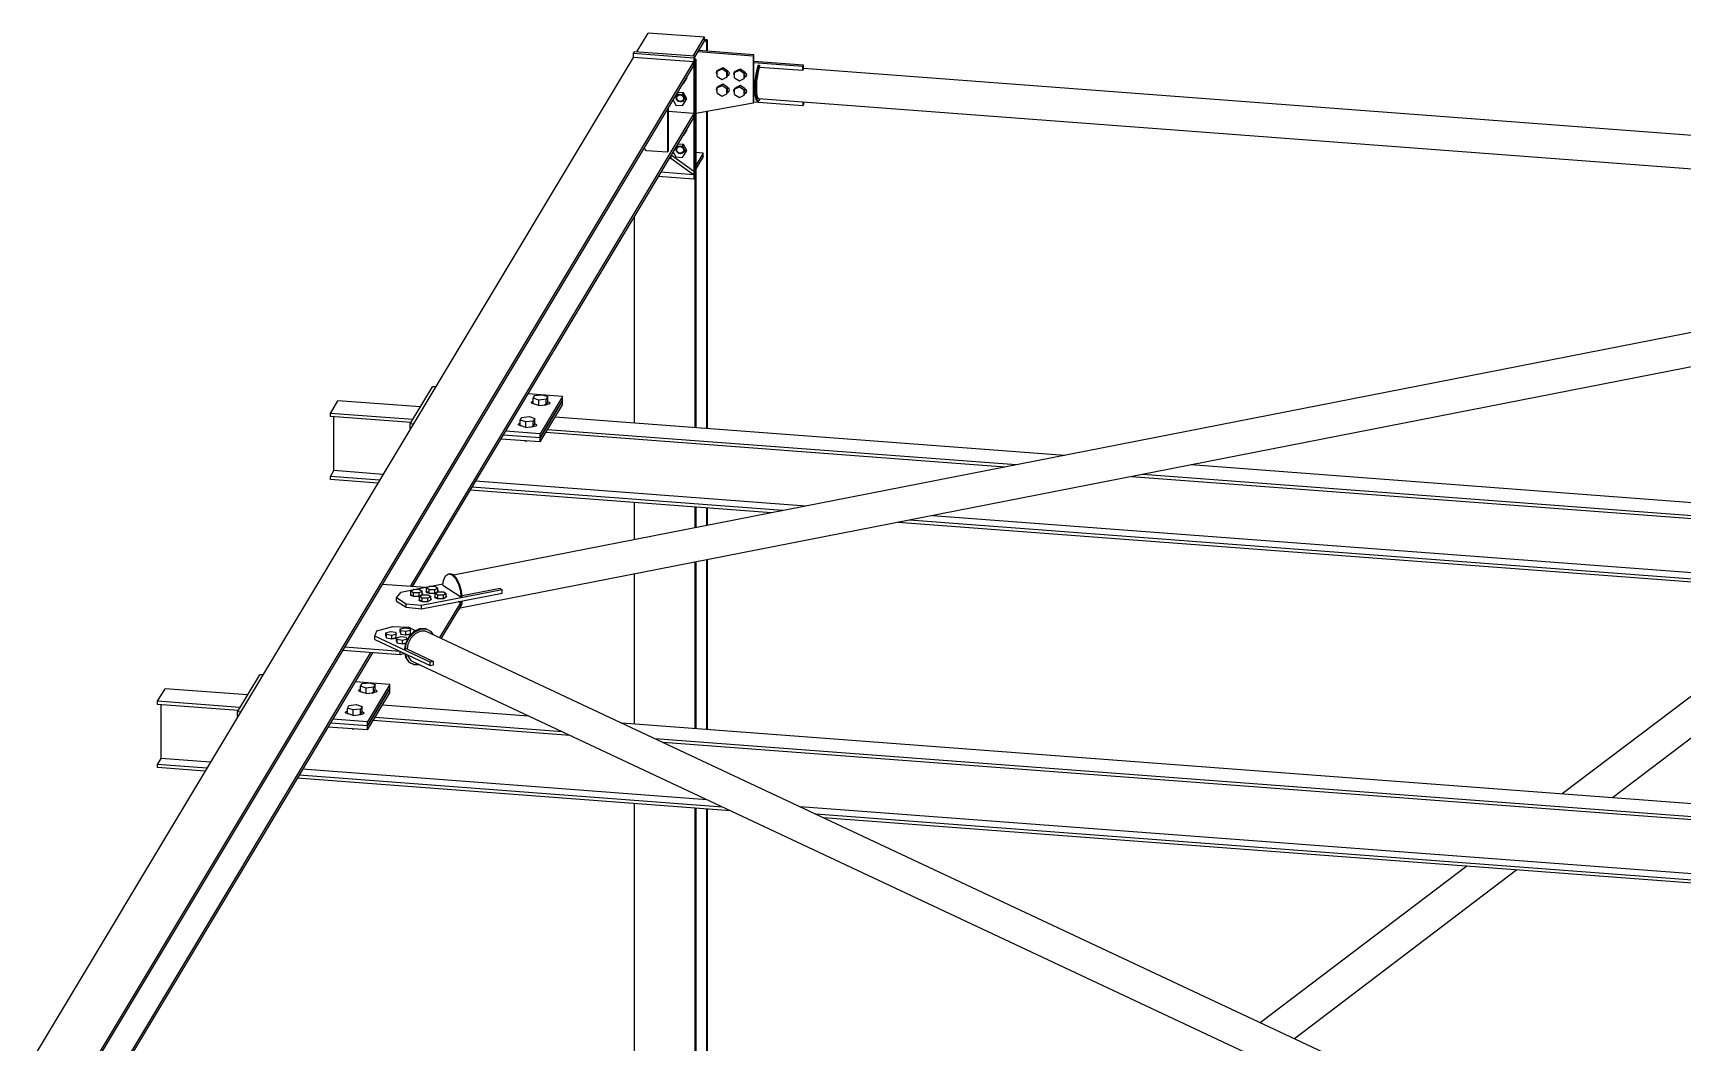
# Model space of a CAD drawing. Header units: millimetres. Extents: x -57554 to 16546, y 2142 to 98430.
# Drawn here: x -45402 to -41680, y 95490 to 97767 of the extents above; entities that cross this region are included whole.
import ezdxf

# ---------------------------------------------------------------- set-up
doc = ezdxf.new("R2010")
doc.units = ezdxf.units.MM

msp = doc.modelspace()

# ---------------------------------------------------------------- linework, layer by layer
at = {"color": 2, "linetype": 'Continuous'}
for p, q in [((-44040, 97724.5), (-44014.5, 97767)), ((-44018.3, 97761.7), (-44020.1, 97758.7)), ((-44020.1, 97758.7), (-44019.5, 97758.7)), ((-44020.1, 97758.7), (-44020.1, 97757.7)), ((-44018.3, 97761.7), (-44017.7, 97761.6)), ((-43887.3, 97757.5), (-44014.5, 97767)), ((-43912.9, 97714.9), (-43887.3, 97757.5)), ((-43887.3, 97750), (-43887.3, 97757.5)), ((-43881.4, 97751.4), (-43887.3, 97751.8)), ((-43881.4, 97751.4), (-43883.1, 97748.4)), ((-43881.4, 97751.4), (-43881.4, 97725.8)), ((-44046, 97724.9), (-44048.1, 97721.5)), ((-44048.1, 97721.5), (-43911.1, 97711.2)), ((-44048.1, 97721.5), (-44048.1, 97712.1)), ((-43909, 97714.6), (-44046, 97724.9)), ((-43909, 97714.6), (-43911.1, 97711.2)), ((-43887.3, 97750), (-43909, 97713.8)), ((-43909, 97440.6), (-43909, 97714.6)), ((-43777.6, 97715.1), (-43902.6, 97724.5)), ((-43776, 97717.9), (-43900.9, 97727.3)), ((-43883.1, 97748.4), (-43888, 97748.8)), ((-43883.1, 97748.4), (-43883.1, 97726)), ((-43777.6, 97715.1), (-43776, 97717.9)), ((-43777.6, 97715.1), (-43777.6, 97608.5)), ((-43776, 97611.3), (-43776, 97717.9)), ((-44048.1, 97712.1), (-45466.3, 95348.2)), ((-45334.7, 95329), (-43911.1, 97701.8)), ((-45334.7, 95321), (-43911.1, 97693.9)), ((-43911.1, 97701.8), (-44048.1, 97712.1)), ((-43911.1, 97711.2), (-43911.1, 97437.2)), ((-43911.1, 97693.9), (-43911.1, 97701.8)), ((-43907.3, 97708.2), (-43909, 97708.3)), ((-43907.3, 97708.2), (-43909, 97705.3)), ((-43909, 97705.3), (-43909, 96876.7)), ((-43907.3, 97708.2), (-43907.3, 96876.6)), ((-43663.8, 97694.6), (-43776, 97703)), ((-43665.4, 97691.8), (-43776, 97700.1)), ((-43768.8, 97687.8), (-43771.7, 97674.3)), ((-43766.2, 97694.5), (-43768.8, 97687.8)), ((-43768.8, 97674), (-43765.8, 97687.6)), ((-43765.5, 97684), (-43768, 97672)), ((-43766.2, 97694.5), (-43763.3, 97694.3)), ((-43765.8, 97687.6), (-43763.3, 97694.3)), ((-43763, 97690.3), (-43765.5, 97684)), ((-43763.3, 97694.3), (-43763.3, 97689.6)), ((-43763.3, 97690.3), (-43763.3, 97689.6)), ((-43763.3, 97690.3), (-43665.4, 97683)), ((-43665.4, 97691.8), (-43663.8, 97694.6)), ((-43665.4, 97683), (-43665.4, 97691.8)), ((-43665.4, 97683), (-43663.8, 97685.7)), ((-43663.8, 97685.7), (-43663.8, 97694.6)), ((-40588.5, 97455.3), (-43663.8, 97686.8)), ((-43773.6, 97658), (-43774.3, 97641.4)), ((-43774.3, 97641.4), (-43773.6, 97627.2)), ((-43774.3, 97641.4), (-43771.4, 97641.2)), ((-43771.7, 97674.3), (-43773.6, 97658)), ((-43771.4, 97641.2), (-43770.7, 97657.7)), ((-43770.7, 97626.9), (-43771.4, 97641.2)), ((-43770.7, 97657.7), (-43768.8, 97674)), ((-43769.7, 97657.6), (-43770.3, 97642.9)), ((-43770.3, 97642.9), (-43769.7, 97630.3)), ((-43768, 97672), (-43769.7, 97657.6)), ((-43777.6, 97608.5), (-43907.3, 97585.1)), ((-43777.6, 97608.5), (-43776, 97611.3)), ((-43665.4, 97603), (-43776, 97611.3)), ((-43773.6, 97627.2), (-43771.7, 97617.3)), ((-43771.7, 97617.3), (-43768.8, 97613.4)), ((-43768.8, 97617.1), (-43770.7, 97626.9)), ((-43769.7, 97630.3), (-43768, 97621.6)), ((-43765.8, 97613.2), (-43768.8, 97617.1)), ((-43768.8, 97613.4), (-43765.8, 97613.2)), ((-43768, 97621.6), (-43765.5, 97618.2)), ((-43763.3, 97615.2), (-43765.8, 97613.2)), ((-40496.5, 97372), (-43765.5, 97618.2)), ((-43763.3, 97618), (-43763.3, 97615.2)), ((-43665.4, 97610.7), (-43665.4, 97603)), ((-43665.4, 97603), (-43663.8, 97605.7)), ((-43663.8, 97610.5), (-43663.8, 97605.7)), ((-43911.1, 97585.4), (-44551.4, 96518.2)), ((-43911.1, 97577.4), (-44546.8, 96517.9)), ((-43971, 97594), (-43971, 97497.9)), ((-43969.4, 97596.8), (-43969.4, 97500.7)), ((-43911.1, 97585.4), (-43969.4, 97589.8)), ((-43911.1, 97577.4), (-43911.1, 97585.4)), ((-43883.1, 97589.4), (-43883.1, 96874.8)), ((-43881.4, 97589.7), (-43881.4, 96874.6)), ((-44018, 97501.4), (-44023.3, 97506.9)), ((-43971, 97497.9), (-44018, 97501.4)), ((-43971, 97497.9), (-43969.4, 97500.7)), ((-43962.2, 97492.2), (-43963.1, 97490.8)), ((-43963.1, 97490.8), (-43963.1, 97483.8)), ((-43962.2, 97492.2), (-43911.1, 97455.5)), ((-43890.2, 97496.2), (-43907.3, 97497.5)), ((-43890.2, 97496.2), (-43907.3, 97467.8)), ((-43890.2, 97488.7), (-43890.2, 97496.2)), ((-43911.9, 97447.1), (-43986, 97452.7)), ((-43963.1, 97483.8), (-43967.1, 97484.1)), ((-43911.9, 97447.1), (-43963.1, 97483.8)), ((-43911.1, 97455.5), (-43911.9, 97447.1)), ((-43890.2, 97488.7), (-43907.3, 97460.3)), ((-43911.1, 97437.2), (-43991.6, 97443.2)), ((-43911.1, 97437.2), (-43909, 97440.6)), ((-44046, 97352.6), (-44046, 96887)), ((-40529.1, 97312.8), (-44453.4, 96543.8)), ((-40515.1, 97238.1), (-44438.9, 96469.1)), ((-44551.4, 96885.1), (-44501.1, 96969)), ((-44494.2, 96968.5), (-44501.1, 96969)), ((-44731.3, 96908.9), (-44714.2, 96937.4)), ((-44528.4, 96923.4), (-44714.2, 96937.4)), ((-44207.6, 96946.9), (-44285.9, 96952.8)), ((-44207.6, 96946.9), (-44257.9, 96863)), ((-44257.9, 96853.7), (-44207.6, 96937.5)), ((-44207.6, 96937.5), (-44257.9, 96853.7)), ((-44207.6, 96937.5), (-44207.6, 96946.9)), ((-44207.6, 96928.2), (-44207.6, 96937.5)), ((-44731.3, 96902), (-44731.3, 96908.9)), ((-44545.5, 96895), (-44731.3, 96908.9)), ((-44549.5, 96888.3), (-44731.3, 96902)), ((-44723.3, 96779.6), (-44723.3, 96901.4)), ((-44257.9, 96844.3), (-44207.6, 96928.2)), ((-43075, 96813.9), (-44224.3, 96900.5)), ((-44551.4, 96875.8), (-44551.4, 96885.1)), ((-44544.5, 96884.6), (-44551.4, 96885.1)), ((-44549.9, 96875.6), (-44551.4, 96875.8)), ((-44551.4, 96875.8), (-44551.4, 96873.2)), ((-44549.9, 96875.6), (-44551.4, 96875.8)), ((-44257.9, 96853.7), (-44341.6, 96860)), ((-44257.9, 96853.7), (-44341.6, 96860)), ((-44257.9, 96863), (-44336.2, 96868.9)), ((-44257.9, 96853.7), (-44257.9, 96863)), ((-43209.9, 96787.5), (-44245.3, 96865.4)), ((-43184.4, 96792.5), (-44241.3, 96872)), ((-44257.9, 96844.3), (-44346.9, 96851)), ((-44257.9, 96844.3), (-44257.9, 96853.7)), ((-40808.5, 96643.2), (-42789.1, 96792.4)), ((-44731.3, 96766.2), (-44723.3, 96779.6)), ((-44731.3, 96759.3), (-44731.3, 96766.2)), ((-44620.5, 96757.9), (-44731.3, 96766.2)), ((-44624.5, 96751.3), (-44731.3, 96759.3)), ((-44612.5, 96771.2), (-44723.3, 96779.6)), ((-43659, 96699.4), (-44404.2, 96755.6)), ((-40829.6, 96608.2), (-42924.1, 96765.9)), ((-40825.6, 96614.8), (-42898.6, 96770.9)), ((-43736, 96684.4), (-44416.2, 96735.6)), ((-43710.5, 96689.4), (-44412.2, 96742.2)), ((-44046, 96707.7), (-44046, 96623.6)), ((-43909, 96697.4), (-43909, 96650.4)), ((-43907.3, 96697.3), (-43907.3, 96650.8)), ((-43883.1, 96695.5), (-43883.1, 96655.5)), ((-43881.4, 96695.3), (-43881.4, 96655.9)), ((-40892.6, 96491.1), (-43373.2, 96677.9)), ((-40904.6, 96471.1), (-43450.1, 96662.8)), ((-40900.6, 96477.8), (-43424.6, 96667.8)), ((-43909, 96572.9), (-43909, 96197.6)), ((-43907.3, 96573.3), (-43907.3, 96197.5)), ((-43883.1, 96578), (-43883.1, 96195.6)), ((-43881.4, 96578.3), (-43881.4, 96195.5)), ((-44516.6, 96515.6), (-44613.6, 96522.9)), ((-44477.5, 96523.3), (-44572.1, 96504.7)), ((-44477.7, 96521.1), (-44476.5, 96532)), ((-44476.5, 96532), (-44472, 96542.1)), ((-44472, 96542.1), (-44465.2, 96546.5)), ((-44465.2, 96546.5), (-44462.6, 96547.1)), ((-44465.2, 96546.5), (-44457.3, 96544.5)), ((-44454.6, 96545), (-44462.6, 96547.1)), ((-44457.3, 96544.5), (-44454.6, 96545)), ((-44457.3, 96544.5), (-44449.3, 96536.3)), ((-44446.7, 96536.8), (-44454.6, 96545)), ((-44449.3, 96536.3), (-44442.5, 96523.3)), ((-44439.9, 96523.8), (-44446.7, 96536.8)), ((-44442.5, 96523.3), (-44438, 96507.3)), ((-44435.4, 96507.8), (-44439.9, 96523.8)), ((-44046, 96546.1), (-44046, 96207.9)), ((-44581.9, 96492.7), (-44572.1, 96504.7)), ((-44581.9, 96485.2), (-44581.9, 96492.7)), ((-44560.1, 96478.7), (-44581.9, 96492.7)), ((-44581.9, 96485.2), (-44560.1, 96471.2)), ((-44344.1, 96510.9), (-44526.1, 96475.2)), ((-44526.1, 96467.8), (-44344.1, 96503.4)), ((-44477.7, 96521.1), (-44436.8, 96494.9)), ((-44438, 96507.3), (-44436.8, 96494.9)), ((-44437, 96485.2), (-44438, 96476.5)), ((-44436.8, 96494.9), (-44434.2, 96495.4)), ((-44434.2, 96495.4), (-44435.4, 96507.8)), ((-44434.4, 96485.7), (-44435.4, 96477)), ((-44348.7, 96513.8), (-44434.3, 96497.1)), ((-44348.7, 96513.8), (-44344.1, 96510.9)), ((-44344.1, 96503.4), (-44344.1, 96510.9)), ((-41352.4, 96504.9), (-41952.4, 96050.2)), ((-41239.1, 96496.3), (-41839.1, 96041.7)), ((-44560.1, 96471.2), (-44560.1, 96478.7)), ((-44526.1, 96475.2), (-44560.1, 96478.7)), ((-44560.1, 96471.2), (-44526.1, 96467.8)), ((-44526.1, 96467.8), (-44526.1, 96475.2)), ((-44438.2, 96481), (-44485, 96402.9)), ((-44438.2, 96473.5), (-44481.5, 96401.3)), ((-44439.9, 96466.9), (-44443.6, 96464.4)), ((-44438.2, 96481), (-44443, 96484.1)), ((-44439.9, 96466.9), (-44435.4, 96477)), ((-44438.2, 96473.5), (-44438.2, 96481)), ((-44438, 96476.5), (-44438.2, 96476.1)), ((-44631.3, 96406), (-44626.5, 96418.4)), ((-44626.5, 96418.4), (-44590.5, 96428)), ((-44590.5, 96428), (-44555.5, 96426.3)), ((-44539, 96418.5), (-44555.5, 96426.3)), ((-44543.3, 96416.4), (-44554.5, 96404.7)), ((-44552.7, 96403.8), (-44541.5, 96415.5)), ((-44540, 96411.6), (-44549.8, 96401.3)), ((-44530.2, 96423), (-44543.3, 96416.4)), ((-44541.5, 96415.5), (-44528.4, 96422.1)), ((-44528.4, 96417.4), (-44540, 96411.6)), ((-44517, 96423.4), (-44530.2, 96423)), ((-44530.2, 96423), (-44528.4, 96422.1)), ((-44528.4, 96422.1), (-44515.2, 96422.6)), ((-44516.7, 96417.8), (-44528.4, 96417.4)), ((-44517, 96423.4), (-44515.2, 96422.6)), ((-41818.2, 95151.4), (-44516.7, 96417.8)), ((-44515.2, 96422.6), (-44504.1, 96416.8)), ((-44499.2, 96409.6), (-44504.1, 96416.8)), ((-44574.1, 96364.2), (-44703, 96373.9)), ((-44574.1, 96371.7), (-44698.7, 96381)), ((-44631.3, 96398.5), (-44631.3, 96406)), ((-44506, 96347.2), (-44631.3, 96406)), ((-44631.3, 96398.5), (-44506, 96339.7)), ((-44561.9, 96389.6), (-44563.9, 96377.4)), ((-44563.9, 96377.4), (-44562.1, 96376.6)), ((-44562.1, 96376.6), (-44560.1, 96388.8)), ((-44558.1, 96377.6), (-44562.1, 96376.6)), ((-44554.5, 96404.7), (-44561.9, 96389.6)), ((-44560.1, 96388.8), (-44552.7, 96403.8)), ((-44558.7, 96377.5), (-44558.1, 96377.6)), ((-44558.7, 96377.5), (-44498.5, 96349.2)), ((-44556.4, 96388), (-44558.2, 96377.2)), ((-44549.8, 96401.3), (-44556.4, 96388)), ((-44640.8, 96369.2), (-45284.6, 95296)), ((-44636.2, 96368.9), (-45280, 95295.7)), ((-44574.1, 96364.2), (-44574.1, 96371.7)), ((-44564, 96366.9), (-44574.1, 96364.2)), ((-44563.3, 96366.6), (-44561.9, 96358.8)), ((-44561.9, 96358.8), (-44554.5, 96347.7)), ((-44561.5, 96365.7), (-44560.1, 96358)), ((-44552.7, 96346.9), (-44560.1, 96358)), ((-44556.9, 96363.6), (-44556.4, 96360.7)), ((-44556.4, 96360.7), (-44549.8, 96351)), ((-44554.5, 96347.7), (-44543.3, 96342)), ((-44541.5, 96341.2), (-44552.7, 96346.9)), ((-44549.8, 96351), (-44540, 96345.9)), ((-44543.3, 96342), (-44541.5, 96341.2)), ((-44530.7, 96341.5), (-44541.5, 96341.2)), ((-41849.7, 95083.4), (-44540, 96345.9)), ((-44498.5, 96349.2), (-44506, 96347.2)), ((-44506, 96339.7), (-44506, 96347.2)), ((-44506, 96339.7), (-44498.5, 96341.7)), ((-44498.5, 96341.7), (-44498.5, 96349.2)), ((-44941.2, 96235.3), (-44890.9, 96319.2)), ((-44884, 96318.7), (-44890.9, 96319.2)), ((-44597.5, 96297.1), (-44675.7, 96303)), ((-45121.1, 96259.2), (-45104.1, 96287.6)), ((-44918.3, 96273.6), (-45104.1, 96287.6)), ((-44597.5, 96297.1), (-44647.8, 96213.2)), ((-44647.8, 96203.9), (-44597.5, 96287.7)), ((-44597.5, 96287.7), (-44647.8, 96203.9)), ((-44647.8, 96194.5), (-44597.5, 96278.4)), ((-44597.5, 96287.7), (-44597.5, 96297.1)), ((-44597.5, 96278.4), (-44597.5, 96287.7)), ((-45121.1, 96252.2), (-45121.1, 96259.2)), ((-44935.3, 96245.2), (-45121.1, 96259.2)), ((-44939.3, 96238.6), (-45121.1, 96252.2)), ((-45113.1, 96129.8), (-45113.1, 96251.6)), ((-44941.2, 96226), (-44941.2, 96235.3)), ((-44934.4, 96234.8), (-44941.2, 96235.3)), ((-44939.7, 96225.9), (-44941.2, 96226)), ((-44941.2, 96226), (-44941.2, 96223.4)), ((-44939.7, 96225.9), (-44941.2, 96226)), ((-44284.2, 96225.8), (-44614.1, 96250.7)), ((-44647.8, 96194.5), (-44736.8, 96201.2)), ((-44647.8, 96203.9), (-44731.4, 96210.2)), ((-44647.8, 96203.9), (-44731.4, 96210.2)), ((-44647.8, 96213.2), (-44726, 96219.1)), ((-44647.8, 96203.9), (-44647.8, 96213.2)), ((-44647.8, 96194.5), (-44647.8, 96203.9)), ((-44191.2, 96182.2), (-44635.1, 96215.6)), ((-44208.8, 96190.5), (-44631.1, 96222.3)), ((-41198.4, 95993.5), (-44073.9, 96210)), ((-41215.4, 95965), (-43998.5, 96174.6)), ((-41219.4, 95958.4), (-43980.9, 96166.4)), ((-45121.1, 96116.5), (-45113.1, 96129.8)), ((-45121.1, 96109.5), (-45121.1, 96116.5)), ((-45010.4, 96108.1), (-45121.1, 96116.5)), ((-45002.4, 96121.5), (-45113.1, 96129.8)), ((-45014.3, 96101.5), (-45121.1, 96109.5)), ((-43829, 96012.2), (-44806, 96085.8)), ((-43846.6, 96020.5), (-44802, 96092.4)), ((-43882, 96037.1), (-44794, 96105.8)), ((-44046, 96028.6), (-44046, 95180.2)), ((-43909, 96018.3), (-43909, 95169.9)), ((-43907.3, 96018.1), (-43907.3, 95169.7)), ((-43883.1, 96016.3), (-43883.1, 95167.9)), ((-43881.4, 96016.2), (-43881.4, 95167.8)), ((-41282.5, 95841.3), (-43671.7, 96021.3)), ((-41290.5, 95828), (-43636.3, 96004.6)), ((-41294.4, 95821.4), (-43618.7, 95996.4)), ((-42167.7, 95887.1), (-42633.6, 95534.1)), ((-42054.4, 95878.6), (-42556.7, 95498))]:
    msp.add_line(p, q, dxfattribs=at)
at = {"color": 6, "linetype": 'Continuous'}
for p, q in [((-43860.3, 97677.9), (-43859.8, 97680.3)), ((-43859.8, 97675.3), (-43860.3, 97677.9)), ((-43859.8, 97680.3), (-43858.3, 97682.3)), ((-43858.5, 97680.8), (-43847.8, 97685.9)), ((-43858.5, 97680.8), (-43856.9, 97683.5)), ((-43858.5, 97668.9), (-43858.5, 97680.8)), ((-43858.3, 97682.3), (-43857.2, 97682.9)), ((-43846.1, 97688.7), (-43856.9, 97683.5)), ((-43847.8, 97685.9), (-43846.1, 97688.7)), ((-43847.8, 97685.9), (-43837, 97679.1)), ((-43835.3, 97681.9), (-43846.1, 97688.7)), ((-43837, 97679.1), (-43835.3, 97681.9)), ((-43837, 97667.3), (-43837, 97679.1)), ((-43835.3, 97670), (-43835.3, 97681.9)), ((-43835.3, 97681.5), (-43833.9, 97680.5)), ((-43833.9, 97680.5), (-43832.4, 97678.3)), ((-43832.4, 97678.3), (-43831.9, 97675.7)), ((-43831.9, 97675.7), (-43832.4, 97673.2)), ((-43821.2, 97674.9), (-43820.6, 97677.4)), ((-43820.6, 97677.4), (-43819.2, 97679.4)), ((-43819.4, 97677.8), (-43808.6, 97682.9)), ((-43819.4, 97677.8), (-43817.7, 97680.6)), ((-43819.4, 97665.9), (-43819.4, 97677.8)), ((-43819.2, 97679.4), (-43818.1, 97680)), ((-43807, 97685.7), (-43817.7, 97680.6)), ((-43808.6, 97682.9), (-43807, 97685.7)), ((-43808.6, 97682.9), (-43797.9, 97676.2)), ((-43796.2, 97679), (-43807, 97685.7)), ((-43797.9, 97676.2), (-43796.2, 97679)), ((-43797.9, 97664.3), (-43797.9, 97676.2)), ((-43796.2, 97667.1), (-43796.2, 97679)), ((-43796.2, 97678.6), (-43794.8, 97677.5)), ((-43794.8, 97677.5), (-43793.3, 97675.3)), ((-43937.3, 97650.1), (-43936.9, 97650.1)), ((-43936.9, 97650.1), (-43929.2, 97662.1)), ((-43936.9, 97650.1), (-43934.8, 97653.6)), ((-43927.2, 97665.6), (-43934.8, 97653.6)), ((-43929.7, 97662.9), (-43929.2, 97662.1)), ((-43929.2, 97662.1), (-43927.2, 97665.6)), ((-43927.2, 97665.6), (-43927.6, 97666.4)), ((-43860.3, 97640.4), (-43859.8, 97642.9)), ((-43859.8, 97637.9), (-43860.3, 97640.4)), ((-43858.5, 97673.4), (-43859.8, 97675.3)), ((-43859.8, 97642.9), (-43858.3, 97644.9)), ((-43858.5, 97668.9), (-43847.8, 97662.1)), ((-43858.5, 97643.4), (-43847.8, 97648.5)), ((-43858.5, 97643.4), (-43856.9, 97646.1)), ((-43858.5, 97631.5), (-43858.5, 97643.4)), ((-43858.3, 97644.9), (-43857.2, 97645.5)), ((-43846.1, 97651.3), (-43856.9, 97646.1)), ((-43847.8, 97662.1), (-43837, 97667.3)), ((-43847.8, 97648.5), (-43846.1, 97651.3)), ((-43847.8, 97648.5), (-43837, 97641.7)), ((-43835.3, 97644.5), (-43846.1, 97651.3)), ((-43837, 97667.3), (-43835.3, 97670)), ((-43837, 97641.7), (-43835.3, 97644.5)), ((-43837, 97629.9), (-43837, 97641.7)), ((-43833.9, 97671.2), (-43835.3, 97670.4)), ((-43835.3, 97632.6), (-43835.3, 97644.5)), ((-43835.3, 97644.1), (-43833.9, 97643.1)), ((-43832.4, 97673.2), (-43833.9, 97671.2)), ((-43833.9, 97643.1), (-43832.4, 97640.9)), ((-43832.4, 97640.9), (-43831.9, 97638.3)), ((-43820.6, 97672.4), (-43821.2, 97674.9)), ((-43821.2, 97637.5), (-43820.6, 97640)), ((-43819.4, 97670.5), (-43820.6, 97672.4)), ((-43820.6, 97640), (-43819.2, 97642)), ((-43819.4, 97665.9), (-43808.6, 97659.2)), ((-43819.4, 97640.4), (-43808.6, 97645.5)), ((-43819.4, 97640.4), (-43817.7, 97643.2)), ((-43819.4, 97628.5), (-43819.4, 97640.4)), ((-43819.2, 97642), (-43818.1, 97642.6)), ((-43807, 97648.3), (-43817.7, 97643.2)), ((-43808.6, 97659.2), (-43797.9, 97664.3)), ((-43808.6, 97645.5), (-43807, 97648.3)), ((-43808.6, 97645.5), (-43797.9, 97638.8)), ((-43796.2, 97641.6), (-43807, 97648.3)), ((-43797.9, 97664.3), (-43796.2, 97667.1)), ((-43797.9, 97638.8), (-43796.2, 97641.6)), ((-43797.9, 97626.9), (-43797.9, 97638.8)), ((-43794.8, 97668.3), (-43796.2, 97667.5)), ((-43796.2, 97629.7), (-43796.2, 97641.6)), ((-43796.2, 97641.2), (-43794.8, 97640.1)), ((-43793.3, 97670.3), (-43794.8, 97668.3)), ((-43794.8, 97640.1), (-43793.3, 97637.9)), ((-43793.3, 97675.3), (-43792.8, 97672.8)), ((-43792.8, 97672.8), (-43793.3, 97670.3)), ((-43958.3, 97615.2), (-43952.1, 97604.5)), ((-43952.1, 97604.5), (-43936.9, 97603.3)), ((-43951.2, 97620.7), (-43950.8, 97623.2)), ((-43950.8, 97618), (-43951.2, 97620.7)), ((-43950.8, 97623.2), (-43949.5, 97625.5)), ((-43949.5, 97615.6), (-43950.8, 97618)), ((-43950.2, 97620.6), (-43949.2, 97624.2)), ((-43949.2, 97616.8), (-43950.2, 97620.6)), ((-43949.7, 97629.5), (-43936.9, 97628.6)), ((-43949.5, 97625.5), (-43947.6, 97627.2)), ((-43947.6, 97613.6), (-43949.5, 97615.6)), ((-43949.2, 97624.2), (-43946.3, 97626.8)), ((-43946.3, 97613.8), (-43949.2, 97616.8)), ((-43934.8, 97632), (-43947.6, 97633)), ((-43947.6, 97627.2), (-43945.1, 97628.2)), ((-43945.1, 97612.2), (-43947.6, 97613.6)), ((-43946.3, 97626.8), (-43942.4, 97627.5)), ((-43942.4, 97612.5), (-43946.3, 97613.8)), ((-43945.1, 97628.2), (-43942.4, 97628.4)), ((-43942.4, 97611.6), (-43945.1, 97612.2)), ((-43942.4, 97628.4), (-43939.7, 97627.8)), ((-43942.4, 97627.5), (-43938.5, 97626.2)), ((-43938.5, 97613.2), (-43942.4, 97612.5)), ((-43939.7, 97611.8), (-43942.4, 97611.6)), ((-43939.7, 97627.8), (-43937.2, 97626.4)), ((-43937.2, 97612.8), (-43939.7, 97611.8)), ((-43938.5, 97626.2), (-43935.6, 97623.2)), ((-43935.6, 97615.7), (-43938.5, 97613.2)), ((-43937.2, 97626.4), (-43935.3, 97624.4)), ((-43935.3, 97614.5), (-43937.2, 97612.8)), ((-43936.9, 97628.6), (-43934.8, 97632)), ((-43936.9, 97628.6), (-43929.2, 97615.4)), ((-43936.9, 97603.3), (-43929.2, 97615.4)), ((-43936.9, 97603.3), (-43934.8, 97606.8)), ((-43935.6, 97623.2), (-43934.6, 97619.4)), ((-43934.6, 97619.4), (-43935.6, 97615.7)), ((-43935.3, 97624.4), (-43934, 97622)), ((-43934, 97616.8), (-43935.3, 97614.5)), ((-43927.2, 97618.8), (-43934.8, 97632)), ((-43934.8, 97606.8), (-43927.2, 97618.8)), ((-43934, 97622), (-43933.6, 97619.3)), ((-43933.6, 97619.3), (-43934, 97616.8)), ((-43929.2, 97615.4), (-43927.2, 97618.8)), ((-43858.5, 97636), (-43859.8, 97637.9)), ((-43858.5, 97631.5), (-43847.8, 97624.7)), ((-43847.8, 97624.7), (-43837, 97629.9)), ((-43837, 97629.9), (-43835.3, 97632.6)), ((-43833.9, 97633.8), (-43835.3, 97633)), ((-43832.4, 97635.8), (-43833.9, 97633.8)), ((-43831.9, 97638.3), (-43832.4, 97635.8)), ((-43820.6, 97635), (-43821.2, 97637.5)), ((-43819.4, 97633.1), (-43820.6, 97635)), ((-43819.4, 97628.5), (-43808.6, 97621.8)), ((-43808.6, 97621.8), (-43797.9, 97626.9)), ((-43797.9, 97626.9), (-43796.2, 97629.7)), ((-43794.8, 97630.9), (-43796.2, 97630.1)), ((-43793.3, 97632.9), (-43794.8, 97630.9)), ((-43793.3, 97637.9), (-43792.8, 97635.4)), ((-43792.8, 97635.4), (-43793.3, 97632.9)), ((-43937.6, 97533.3), (-43936.9, 97533.2)), ((-43936.9, 97533.2), (-43929.2, 97545.2)), ((-43936.9, 97533.2), (-43934.8, 97536.7)), ((-43927.2, 97548.7), (-43934.8, 97536.7)), ((-43929.8, 97546.2), (-43929.2, 97545.2)), ((-43929.2, 97545.2), (-43927.2, 97548.7)), ((-43927.2, 97548.7), (-43927.7, 97549.7)), ((-43958.4, 97498.5), (-43952.1, 97487.6)), ((-43951.2, 97503.8), (-43950.8, 97506.3)), ((-43950.8, 97501.1), (-43951.2, 97503.8)), ((-43950.8, 97506.3), (-43949.5, 97508.6)), ((-43949.5, 97498.7), (-43950.8, 97501.1)), ((-43950.2, 97503.7), (-43949.2, 97507.4)), ((-43949.2, 97499.9), (-43950.2, 97503.7)), ((-43950, 97512.7), (-43936.9, 97511.7)), ((-43949.5, 97508.6), (-43947.6, 97510.3)), ((-43947.6, 97496.7), (-43949.5, 97498.7)), ((-43949.2, 97507.4), (-43946.3, 97509.9)), ((-43946.3, 97496.9), (-43949.2, 97499.9)), ((-43934.8, 97515.2), (-43947.9, 97516.1)), ((-43947.6, 97510.3), (-43945.1, 97511.3)), ((-43945.1, 97495.3), (-43947.6, 97496.7)), ((-43946.3, 97509.9), (-43942.4, 97510.6)), ((-43942.4, 97495.6), (-43946.3, 97496.9)), ((-43945.1, 97511.3), (-43942.4, 97511.5)), ((-43942.4, 97494.7), (-43945.1, 97495.3)), ((-43942.4, 97511.5), (-43939.7, 97510.9)), ((-43942.4, 97510.6), (-43938.5, 97509.3)), ((-43938.5, 97496.3), (-43942.4, 97495.6)), ((-43939.7, 97494.9), (-43942.4, 97494.7)), ((-43939.7, 97510.9), (-43937.2, 97509.5)), ((-43937.2, 97495.9), (-43939.7, 97494.9)), ((-43938.5, 97509.3), (-43935.6, 97506.3)), ((-43935.6, 97498.9), (-43938.5, 97496.3)), ((-43937.2, 97509.5), (-43935.3, 97507.5)), ((-43935.3, 97497.6), (-43937.2, 97495.9)), ((-43936.9, 97511.7), (-43934.8, 97515.2)), ((-43936.9, 97511.7), (-43929.2, 97498.5)), ((-43936.9, 97486.4), (-43929.2, 97498.5)), ((-43936.9, 97486.4), (-43934.8, 97489.9)), ((-43935.6, 97506.3), (-43934.6, 97502.5)), ((-43934.6, 97502.5), (-43935.6, 97498.9)), ((-43935.3, 97507.5), (-43934, 97505.1)), ((-43934, 97499.9), (-43935.3, 97497.6)), ((-43927.2, 97502), (-43934.8, 97515.2)), ((-43934.8, 97489.9), (-43927.2, 97502)), ((-43934, 97505.1), (-43933.6, 97502.4)), ((-43933.6, 97502.4), (-43934, 97499.9)), ((-43929.2, 97498.5), (-43927.2, 97502)), ((-43952.1, 97487.6), (-43936.9, 97486.4)), ((-44277.7, 96934), (-44276, 96935.4)), ((-44277.7, 96932.5), (-44277.7, 96934)), ((-44276.2, 96931.1), (-44277.7, 96932.5)), ((-44276, 96935.4), (-44273.6, 96936.3)), ((-44273.6, 96942.9), (-44270, 96948.9)), ((-44273.6, 96930.6), (-44273.6, 96942.9)), ((-44260.8, 96938.8), (-44273.6, 96942.9)), ((-44270, 96948.9), (-44253.5, 96950.8)), ((-44244.3, 96940.7), (-44260.8, 96938.8)), ((-44260.8, 96926.5), (-44260.8, 96938.8)), ((-44253.5, 96950.8), (-44240.7, 96946.7)), ((-44240.7, 96946.7), (-44244.3, 96940.7)), ((-44244.3, 96928.4), (-44244.3, 96940.7)), ((-44244.3, 96928.4), (-44240.7, 96934.4)), ((-44240.7, 96934.4), (-44240.7, 96946.7)), ((-44240.7, 96934.8), (-44238.1, 96933.9)), ((-44238.1, 96933.9), (-44236.6, 96932.5)), ((-44236.6, 96932.5), (-44236.6, 96930.9)), ((-44303.1, 96893.7), (-44299.5, 96899.7)), ((-44299.5, 96899.7), (-44283.1, 96901.6)), ((-44283.1, 96901.6), (-44270.2, 96897.5)), ((-44273.2, 96930), (-44276.2, 96931.1)), ((-44270.2, 96897.5), (-44273.8, 96891.5)), ((-44260.8, 96926.5), (-44273.6, 96930.6)), ((-44270.6, 96929.6), (-44273.2, 96930)), ((-44270.2, 96885.2), (-44270.2, 96897.5)), ((-44260.8, 96926.5), (-44244.3, 96928.4)), ((-44245.4, 96927.9), (-44248.2, 96927.9)), ((-44241.4, 96928.5), (-44245.4, 96927.9)), ((-44238.3, 96929.5), (-44241.4, 96928.5)), ((-44236.6, 96930.9), (-44238.3, 96929.5)), ((-44307.3, 96883.3), (-44307.2, 96884.8)), ((-44305.7, 96881.9), (-44307.3, 96883.3)), ((-44307.2, 96884.8), (-44305.5, 96886.2)), ((-44302.7, 96880.8), (-44305.7, 96881.9)), ((-44305.5, 96886.2), (-44303.1, 96887)), ((-44303.1, 96881.4), (-44303.1, 96893.7)), ((-44290.3, 96889.6), (-44303.1, 96893.7)), ((-44290.3, 96877.3), (-44303.1, 96881.4)), ((-44300.1, 96880.4), (-44302.7, 96880.8)), ((-44273.8, 96891.5), (-44290.3, 96889.6)), ((-44290.3, 96877.3), (-44290.3, 96889.6)), ((-44290.3, 96877.3), (-44273.8, 96879.2)), ((-44274.9, 96878.7), (-44277.7, 96878.7)), ((-44270.9, 96879.3), (-44274.9, 96878.7)), ((-44273.8, 96879.2), (-44273.8, 96891.5)), ((-44273.8, 96879.2), (-44270.2, 96885.2)), ((-44267.8, 96880.3), (-44270.9, 96879.3)), ((-44270.2, 96885.6), (-44267.7, 96884.7)), ((-44266.1, 96881.7), (-44267.8, 96880.3)), ((-44267.7, 96884.7), (-44266.1, 96883.3)), ((-44266.1, 96883.3), (-44266.1, 96881.7)), ((-44292.4, 96846.9), (-44290.3, 96846.2)), ((-44290.3, 96846.2), (-44290.3, 96846.7)), ((-44290.3, 96846.2), (-44287.6, 96846.5)), ((-44550.5, 96498.9), (-44550.2, 96499.9)), ((-44549.6, 96498), (-44550.5, 96498.9)), ((-44550.2, 96499.9), (-44549.4, 96500.4)), ((-44549.6, 96508), (-44543.1, 96511.9)), ((-44549.6, 96500.5), (-44549.6, 96508)), ((-44543.5, 96504.1), (-44549.6, 96508)), ((-44549.6, 96500.5), (-44543.5, 96496.6)), ((-44547.9, 96497.2), (-44549.6, 96498)), ((-44545.4, 96496.8), (-44547.9, 96497.2)), ((-44543.7, 96496.7), (-44545.4, 96496.8)), ((-44543.5, 96496.6), (-44543.5, 96504.1)), ((-44530.8, 96504), (-44543.5, 96504.1)), ((-44543.5, 96496.6), (-44530.8, 96496.5)), ((-44543.1, 96511.9), (-44530.4, 96511.8)), ((-44531.1, 96486.5), (-44530.9, 96487.5)), ((-44530.3, 96485.6), (-44531.1, 96486.5)), ((-44530.9, 96487.5), (-44530.1, 96488)), ((-44524.2, 96507.9), (-44530.8, 96504)), ((-44530.8, 96496.5), (-44530.8, 96504)), ((-44530.8, 96496.5), (-44524.2, 96500.4)), ((-44530.4, 96511.8), (-44524.2, 96507.9)), ((-44530.3, 96495.6), (-44523.7, 96499.5)), ((-44530.3, 96488.1), (-44530.3, 96495.6)), ((-44524.1, 96491.7), (-44530.3, 96495.6)), ((-44530.3, 96488.1), (-44524.1, 96484.2)), ((-44528.5, 96484.8), (-44530.3, 96485.6)), ((-44526.1, 96484.4), (-44528.5, 96484.8)), ((-44524.2, 96500.4), (-44524.2, 96507.9)), ((-44524.2, 96502.9), (-44523.4, 96502)), ((-44523.7, 96501.1), (-44524.2, 96500.7)), ((-44524.1, 96484.2), (-44524.1, 96491.7)), ((-44511.4, 96491.6), (-44524.1, 96491.7)), ((-44523.4, 96502), (-44523.7, 96501.1)), ((-44523.7, 96499.5), (-44511, 96499.4)), ((-44515.5, 96505.8), (-44515.2, 96506.7)), ((-44514.6, 96504.8), (-44515.5, 96505.8)), ((-44515.2, 96506.7), (-44514.4, 96507.3)), ((-44514.6, 96514.9), (-44508.1, 96518.7)), ((-44514.6, 96507.4), (-44514.6, 96514.9)), ((-44508.5, 96510.9), (-44514.6, 96514.9)), ((-44514.6, 96507.4), (-44508.5, 96503.5)), ((-44512.9, 96504.1), (-44514.6, 96504.8)), ((-44510.4, 96503.7), (-44512.9, 96504.1)), ((-44504.9, 96495.5), (-44511.4, 96491.6)), ((-44511.4, 96484.1), (-44511.4, 96491.6)), ((-44511.4, 96484.1), (-44504.9, 96488)), ((-44511, 96499.4), (-44504.9, 96495.5)), ((-44508.7, 96503.6), (-44510.4, 96503.7)), ((-44508.5, 96503.5), (-44508.5, 96510.9)), ((-44495.8, 96510.9), (-44508.5, 96510.9)), ((-44508.5, 96503.5), (-44495.8, 96503.4)), ((-44508.1, 96518.7), (-44495.4, 96518.7)), ((-44504.9, 96488), (-44504.9, 96495.5)), ((-44504.9, 96490.5), (-44504.1, 96489.6)), ((-44504.3, 96488.7), (-44504.9, 96488.3)), ((-44504.1, 96489.6), (-44504.3, 96488.7)), ((-44496.1, 96493.4), (-44495.9, 96494.3)), ((-44495.3, 96492.4), (-44496.1, 96493.4)), ((-44495.9, 96494.3), (-44495.1, 96494.9)), ((-44489.2, 96514.7), (-44495.8, 96510.9)), ((-44495.8, 96503.4), (-44495.8, 96510.9)), ((-44495.8, 96503.4), (-44489.2, 96507.2)), ((-44495.4, 96518.7), (-44489.2, 96514.7)), ((-44495.3, 96502.5), (-44488.7, 96506.3)), ((-44495.3, 96495), (-44495.3, 96502.5)), ((-44489.1, 96498.5), (-44495.3, 96502.5)), ((-44495.3, 96495), (-44489.1, 96491.1)), ((-44493.5, 96491.7), (-44495.3, 96492.4)), ((-44491.1, 96491.3), (-44493.5, 96491.7)), ((-44489.3, 96491.2), (-44491.1, 96491.3)), ((-44489.2, 96507.2), (-44489.2, 96514.7)), ((-44489.2, 96509.8), (-44488.4, 96508.9)), ((-44488.7, 96507.9), (-44489.2, 96507.5)), ((-44489.1, 96491.1), (-44489.1, 96498.5)), ((-44476.4, 96498.5), (-44489.1, 96498.5)), ((-44489.1, 96491.1), (-44476.4, 96491)), ((-44488.4, 96508.9), (-44488.7, 96507.9)), ((-44488.7, 96506.3), (-44476, 96506.3)), ((-44469.9, 96502.3), (-44476.4, 96498.5)), ((-44476.4, 96491), (-44476.4, 96498.5)), ((-44476.4, 96491), (-44469.9, 96494.8)), ((-44476, 96506.3), (-44469.9, 96502.3)), ((-44469.9, 96494.8), (-44469.9, 96502.3)), ((-44469.9, 96497.4), (-44469.1, 96496.5)), ((-44469.3, 96495.5), (-44469.9, 96495.1)), ((-44469.1, 96496.5), (-44469.3, 96495.5)), ((-44524.3, 96484.3), (-44526.1, 96484.4)), ((-44524.1, 96484.2), (-44511.4, 96484.1)), ((-44606, 96414), (-44595.9, 96416.7)), ((-44606, 96406.6), (-44606, 96414)), ((-44604.5, 96409.6), (-44606, 96414)), ((-44595.9, 96416.7), (-44584.2, 96415)), ((-44582.6, 96410.5), (-44592.8, 96407.8)), ((-44584.2, 96415), (-44582.6, 96410.5)), ((-44582.6, 96403), (-44582.6, 96410.5)), ((-44574.1, 96422.6), (-44564, 96425.3)), ((-44574.1, 96415.1), (-44574.1, 96422.6)), ((-44572.5, 96418.1), (-44574.1, 96422.6)), ((-44574.1, 96415.1), (-44572.5, 96410.6)), ((-44572.5, 96410.6), (-44572.5, 96418.1)), ((-44560.9, 96416.4), (-44572.5, 96418.1)), ((-44572.5, 96410.6), (-44560.9, 96408.9)), ((-44564, 96425.3), (-44552.3, 96423.5)), ((-44550.7, 96419.1), (-44560.9, 96416.4)), ((-44560.9, 96408.9), (-44560.9, 96416.4)), ((-44560.9, 96408.9), (-44550.7, 96411.6)), ((-44552.3, 96423.5), (-44550.7, 96419.1)), ((-44551, 96410.9), (-44551.9, 96410)), ((-44551.1, 96411.5), (-44551, 96410.9)), ((-44550.7, 96411.6), (-44550.7, 96419.1)), ((-44550, 96411.3), (-44547.6, 96411.9)), ((-44550, 96409.4), (-44550, 96411.3)), ((-44550, 96411.3), (-44549.5, 96409.9)), ((-44606, 96406.6), (-44604.5, 96402.1)), ((-44604.5, 96402.1), (-44604.5, 96409.6)), ((-44592.8, 96407.8), (-44604.5, 96409.6)), ((-44604.5, 96402.1), (-44592.8, 96400.3)), ((-44592.8, 96400.3), (-44592.8, 96407.8)), ((-44592.8, 96400.3), (-44582.6, 96403)), ((-44590.8, 96400.2), (-44592.4, 96400.4)), ((-44588.1, 96400.3), (-44590.8, 96400.2)), ((-44585.6, 96400.7), (-44588.1, 96400.3)), ((-44583.8, 96401.4), (-44585.6, 96400.7)), ((-44582.9, 96402.3), (-44583.8, 96401.4)), ((-44583, 96403), (-44582.9, 96402.3)), ((-44581.9, 96402.7), (-44571.8, 96405.4)), ((-44581.9, 96395.2), (-44581.9, 96402.7)), ((-44580.4, 96398.3), (-44581.9, 96402.7)), ((-44581.9, 96395.2), (-44580.4, 96390.8)), ((-44580.4, 96390.8), (-44580.4, 96398.3)), ((-44568.7, 96396.5), (-44580.4, 96398.3)), ((-44580.4, 96390.8), (-44568.7, 96389)), ((-44571.8, 96405.4), (-44560.1, 96403.7)), ((-44558.5, 96399.2), (-44568.7, 96396.5)), ((-44568.7, 96389), (-44568.7, 96396.5)), ((-44568.7, 96389), (-44561.2, 96391)), ((-44566.7, 96388.9), (-44568.3, 96389.1)), ((-44564, 96389), (-44566.7, 96388.9)), ((-44562, 96389.3), (-44564, 96389)), ((-44558.9, 96408.8), (-44560.5, 96409)), ((-44560.1, 96403.7), (-44558.5, 96399.2)), ((-44556.1, 96408.8), (-44558.9, 96408.8)), ((-44558.5, 96396.4), (-44558.5, 96399.2)), ((-44553.7, 96409.2), (-44556.1, 96408.8)), ((-44551.9, 96410), (-44553.7, 96409.2)), ((-44663.5, 96293.2), (-44659.9, 96299.2)), ((-44659.9, 96299.2), (-44643.4, 96301.1)), ((-44643.4, 96301.1), (-44630.5, 96297)), ((-44667.6, 96282.7), (-44667.5, 96284.3)), ((-44666, 96281.3), (-44667.6, 96282.7)), ((-44667.5, 96284.3), (-44665.8, 96285.7)), ((-44663, 96280.2), (-44666, 96281.3)), ((-44665.8, 96285.7), (-44663.5, 96286.5)), ((-44663.5, 96280.8), (-44663.5, 96293.2)), ((-44650.6, 96289.1), (-44663.5, 96293.2)), ((-44650.6, 96276.7), (-44663.5, 96280.8)), ((-44660.4, 96279.8), (-44663, 96280.2)), ((-44634.1, 96290.9), (-44650.6, 96289.1)), ((-44650.6, 96276.7), (-44650.6, 96289.1)), ((-44650.6, 96276.7), (-44634.1, 96278.6)), ((-44635.2, 96278.1), (-44638, 96278.2)), ((-44631.2, 96278.7), (-44635.2, 96278.1)), ((-44630.5, 96297), (-44634.1, 96290.9)), ((-44634.1, 96278.6), (-44634.1, 96290.9)), ((-44634.1, 96278.6), (-44630.5, 96284.6)), ((-44628.1, 96279.8), (-44631.2, 96278.7)), ((-44630.5, 96284.6), (-44630.5, 96297)), ((-44630.5, 96285), (-44628, 96284.1)), ((-44626.4, 96281.2), (-44628.1, 96279.8)), ((-44628, 96284.1), (-44626.4, 96282.7)), ((-44626.4, 96282.7), (-44626.4, 96281.2)), ((-44697.1, 96233.5), (-44697, 96235)), ((-44695.5, 96232.1), (-44697.1, 96233.5)), ((-44697, 96235), (-44695.4, 96236.4)), ((-44692.5, 96231), (-44695.5, 96232.1)), ((-44695.4, 96236.4), (-44693, 96237.3)), ((-44693, 96243.9), (-44689.4, 96250)), ((-44693, 96231.6), (-44693, 96243.9)), ((-44680.1, 96239.8), (-44693, 96243.9)), ((-44680.1, 96227.5), (-44693, 96231.6)), ((-44689.9, 96230.6), (-44692.5, 96231)), ((-44689.4, 96250), (-44672.9, 96251.8)), ((-44663.6, 96241.7), (-44680.1, 96239.8)), ((-44680.1, 96227.5), (-44680.1, 96239.8)), ((-44680.1, 96227.5), (-44663.6, 96229.4)), ((-44672.9, 96251.8), (-44660, 96247.7)), ((-44664.7, 96228.9), (-44667.5, 96228.9)), ((-44660.7, 96229.5), (-44664.7, 96228.9)), ((-44660, 96247.7), (-44663.6, 96241.7)), ((-44663.6, 96229.4), (-44663.6, 96241.7)), ((-44663.6, 96229.4), (-44660, 96235.4)), ((-44657.7, 96230.6), (-44660.7, 96229.5)), ((-44660, 96235.4), (-44660, 96247.7)), ((-44660, 96235.8), (-44657.5, 96234.9)), ((-44656, 96232), (-44657.7, 96230.6)), ((-44657.5, 96234.9), (-44655.9, 96233.5)), ((-44655.9, 96233.5), (-44656, 96232)), ((-44682.2, 96197.1), (-44680.1, 96196.5)), ((-44680.1, 96196.5), (-44680.1, 96197)), ((-44680.1, 96196.5), (-44677.4, 96196.8))]:
    msp.add_line(p, q, dxfattribs=at)

doc.saveas('drawing.dxf')
